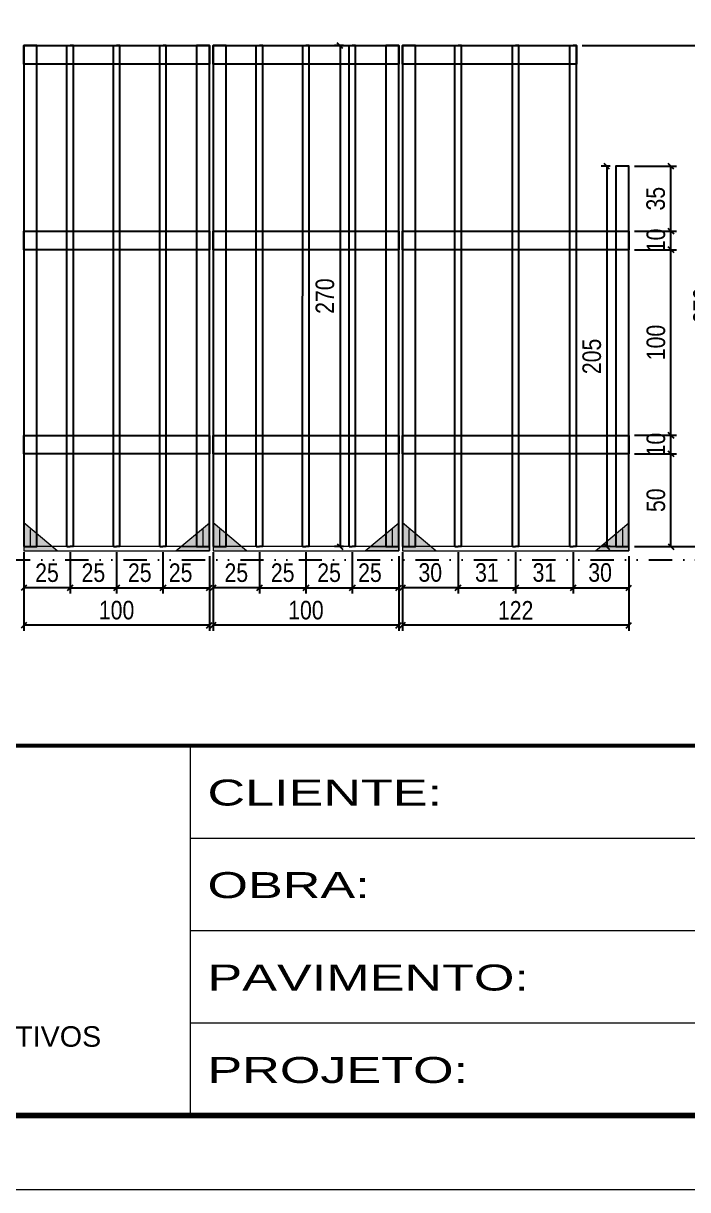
# Model space of a CAD drawing. Extents: x 14400 to 20667, y -21631 to 6985.
# Drawn here: x 14749 to 15107, y 2489 to 3117 of the extents above; entities that cross this region are included whole.
import ezdxf

# ---------------------------------------------------------------- set-up
doc = ezdxf.new("R2010")
doc.units = 0
for name, pattern in [('CONTINUO', [0]), ('DASHED', [0.75, 0.5, -0.25]), ('DIVIDE2', [0.625, 0.25, -0.125, 0, -0.125, 0, -0.125]), ('HIDDEN', [0.375, 0.25, -0.125])]:
    doc.linetypes.add(name, pattern=pattern)
for name, color, linetype in [('COTA', 241, 'Continuous'), ('Nível', 160, 'Continuous'), ('SARR_2.2x10', 60, 'Continuous'), ('SARR_3.5x7', 81, 'Continuous'), ('SARR_7x7', 40, 'Continuous')]:
    doc.layers.add(name, color=color, linetype=linetype)
for name, color, linetype, lineweight in [('Folhas', 255, 'Continuous', 9), ('Madeira', 126, 'Continuous', 18), ('Sarr 2.2x7', 40, 'Continuous', 9), ('SARRAFO DE PRESSAO', 251, 'DASHED', 9)]:
    doc.layers.add(name, color=color, linetype=linetype, lineweight=lineweight)
doc.styles.add('ARIAL', font='arial.ttf')
doc.styles.add('COTA TECNICA', font='techl___.ttf', dxfattribs={"height": 10})
doc.styles.add('Tecnologia', font='')
doc.styles.get('Tecnologia').set_extended_font_data('Forgotten Futurist')
doc.dimstyles.new('PAINEL', dxfattribs={"dimtxt": 10, "dimasz": 3, "dimexe": 3, "dimexo": 3, "dimgap": 3, "dimtad": 1, "dimdec": 1, "dimzin": 12, "dimdsep": 46, "dimtxsty": 'COTA TECNICA', "dimblk1": 'OBLIQUE', "dimblk2": 'OBLIQUE', "dimsah": 1, "dimcen": 0.9, "dimclrd": 4, "dimclre": 4, "dimclrt": 240, "dimadec": 1, "dimazin": 3, "dimtfac": 1, "dimtdec": 1, "dimtmove": 0, "dimatfit": 3, "dimfxl": 1, "dimtolj": 1, "dimtzin": 12, "dimarcsym": 0})

# ---------------------------------------------------------------- blocks, each defined once
blk = doc.blocks.new('9999999999')
at = {"color": 30, "linetype": 'CONTINUO'}
for p, q in [((98564.56, 34230.21), (98564.56, 34429.45)), ((98564.56, 34379.64), (99583.98, 34379.64)), ((98564.56, 34329.83), (99487.98, 34329.83)), ((98564.56, 34280.02), (99487.98, 34280.02))]:
    blk.add_line(p, q, dxfattribs=at)
at = {"color": 30, "linetype": 'CONTINUO', "const_width": 2}
blk.add_lwpolyline([(99583.98, 34230.21), (99583.98, 34414.45, 0.414214), (99568.98, 34429.45), (98228.98, 34429.45, 0.414214), (98213.98, 34414.45), (98213.98, 34245.21, 0.414214), (98228.98, 34230.21), (99583.98, 34230.21)], format="xyb", dxfattribs=at)
at = {"layer": 'Folhas'}
blk.add_lwpolyline([(98138.98, 34190.21), (99623.98, 34190.21), (99623.98, 35240.21), (98138.98, 35240.21)], close=True, dxfattribs=at)
at = {"layer": 'Folhas', "color": 30, "const_width": 3}
blk.add_lwpolyline([(98213.98, 34230.21), (99583.98, 34230.21), (99583.98, 35200.21), (98213.98, 35200.21)], close=True, dxfattribs=at)
at = {"color": 7, "linetype": 'Continuous', "ltscale": 5, "style": 'ARIAL'}
blk.add_text('NOVA SISTEMAS CONSTRUTIVOS', height=11.0592, dxfattribs=at).set_placement((98263.19, 34267.21))
at = {"layer": 'Folhas', "color": 7, "style": 'Tecnologia', "width": 1.5}
for s, p in [('CLIENTE:', (98573.65, 34397.17)), ('OBRA:', (98573.65, 34347.31)), ('PAVIMENTO:', (98573.65, 34297.5)), ('PROJETO:', (98573.65, 34247.69))]:
    blk.add_text(s, height=14, dxfattribs=at).set_placement(p)
blk = doc.blocks.new('_Oblique')
at = {"color": 0, "linetype": 'ByBlock', "lineweight": -2}
blk.add_line((-0.5, -0.5), (0.5, 0.5), dxfattribs=at)
blk = doc.blocks.new('*D924')
at = {"layer": 'COTA', "color": 4, "lineweight": -2, "transparency": 16777216}
for p, q in [((14749.18, 2817.28), (14749.18, 2790.11)), ((14849.18, 2817.28), (14849.18, 2790.11)), ((14849.18, 2793.11), (14749.18, 2793.11))]:
    blk.add_line(p, q, dxfattribs=at)
at = {"layer": 'Defpoints', "color": 0, "transparency": 16777216}
for p in [(14749.18, 2820.28), (14849.18, 2820.28), (14749.18, 2793.11)]:
    blk.add_point(p, dxfattribs=at)
at = {"layer": 'COTA', "color": 4, "lineweight": -2, "transparency": 16777216, "xscale": 3, "yscale": 3, "zscale": 3, "rotation": 180}
blk.add_blockref('_Oblique', (14749.18, 2793.11), dxfattribs=at)
at = {"layer": 'COTA', "color": 4, "lineweight": -2, "transparency": 16777216, "xscale": 3, "yscale": 3, "zscale": 3}
blk.add_blockref('_Oblique', (14849.18, 2793.11), dxfattribs=at)
at = {"layer": 'COTA', "color": 240, "transparency": 16777216, "insert": (14799.18, 2801.21), "char_height": 10, "attachment_point": 5, "style": 'COTA TECNICA'}
blk.add_mtext('\\A1;100', dxfattribs=at)
blk = doc.blocks.new('*D925')
at = {"layer": 'COTA', "color": 4, "lineweight": -2, "transparency": 16777216}
for p, q in [((14749.18, 2832.48), (14749.18, 2810.28)), ((14774.18, 2832.48), (14774.18, 2810.28)), ((14774.18, 2813.28), (14749.18, 2813.28))]:
    blk.add_line(p, q, dxfattribs=at)
at = {"layer": 'Defpoints', "color": 0, "transparency": 16777216}
for p in [(14749.18, 2835.48), (14774.18, 2835.48), (14749.18, 2813.28)]:
    blk.add_point(p, dxfattribs=at)
at = {"layer": 'COTA', "color": 4, "lineweight": -2, "transparency": 16777216, "xscale": 3, "yscale": 3, "zscale": 3, "rotation": 180}
blk.add_blockref('_Oblique', (14749.18, 2813.28), dxfattribs=at)
at = {"layer": 'COTA', "color": 4, "lineweight": -2, "transparency": 16777216, "xscale": 3, "yscale": 3, "zscale": 3}
blk.add_blockref('_Oblique', (14774.18, 2813.28), dxfattribs=at)
at = {"layer": 'COTA', "color": 240, "transparency": 16777216, "insert": (14761.68, 2821.39), "char_height": 10, "attachment_point": 5, "style": 'COTA TECNICA'}
blk.add_mtext('\\A1;25', dxfattribs=at)
blk = doc.blocks.new('*D926')
at = {"layer": 'COTA', "color": 4, "lineweight": -2, "transparency": 16777216}
for p, q in [((14824.18, 2832.48), (14824.18, 2810.28)), ((14849.18, 2830.28), (14849.18, 2810.28)), ((14824.18, 2813.28), (14849.18, 2813.28))]:
    blk.add_line(p, q, dxfattribs=at)
at = {"layer": 'Defpoints', "color": 0, "transparency": 16777216}
for p in [(14824.18, 2835.48), (14849.18, 2833.28), (14849.18, 2813.28)]:
    blk.add_point(p, dxfattribs=at)
at = {"layer": 'COTA', "color": 4, "lineweight": -2, "transparency": 16777216, "xscale": 3, "yscale": 3, "zscale": 3, "rotation": 180}
blk.add_blockref('_Oblique', (14824.18, 2813.28), dxfattribs=at)
at = {"layer": 'COTA', "color": 4, "lineweight": -2, "transparency": 16777216, "xscale": 3, "yscale": 3, "zscale": 3}
blk.add_blockref('_Oblique', (14849.18, 2813.28), dxfattribs=at)
at = {"layer": 'COTA', "color": 240, "transparency": 16777216, "insert": (14833.68, 2821.39), "char_height": 10, "attachment_point": 5, "style": 'COTA TECNICA'}
blk.add_mtext('\\A1;25', dxfattribs=at)
blk = doc.blocks.new('*D927')
at = {"layer": 'COTA', "color": 4, "lineweight": -2, "transparency": 16777216}
for p, q in [((14774.18, 2832.48), (14774.18, 2810.28)), ((14799.18, 2832.48), (14799.18, 2810.28)), ((14774.18, 2813.28), (14799.18, 2813.28))]:
    blk.add_line(p, q, dxfattribs=at)
at = {"layer": 'Defpoints', "color": 0, "transparency": 16777216}
for p in [(14774.18, 2835.48), (14799.18, 2835.48), (14799.18, 2813.28)]:
    blk.add_point(p, dxfattribs=at)
at = {"layer": 'COTA', "color": 4, "lineweight": -2, "transparency": 16777216, "xscale": 3, "yscale": 3, "zscale": 3, "rotation": 180}
blk.add_blockref('_Oblique', (14774.18, 2813.28), dxfattribs=at)
at = {"layer": 'COTA', "color": 4, "lineweight": -2, "transparency": 16777216, "xscale": 3, "yscale": 3, "zscale": 3}
blk.add_blockref('_Oblique', (14799.18, 2813.28), dxfattribs=at)
at = {"layer": 'COTA', "color": 240, "transparency": 16777216, "insert": (14786.68, 2821.39), "char_height": 10, "attachment_point": 5, "style": 'COTA TECNICA'}
blk.add_mtext('\\A1;25', dxfattribs=at)
blk = doc.blocks.new('*D928')
at = {"layer": 'COTA', "color": 4, "lineweight": -2, "transparency": 16777216}
for p, q in [((14799.18, 2832.48), (14799.18, 2810.28)), ((14824.18, 2832.48), (14824.18, 2810.28)), ((14799.18, 2813.28), (14824.18, 2813.28))]:
    blk.add_line(p, q, dxfattribs=at)
at = {"layer": 'Defpoints', "color": 0, "transparency": 16777216}
for p in [(14799.18, 2835.48), (14824.18, 2835.48), (14824.18, 2813.28)]:
    blk.add_point(p, dxfattribs=at)
at = {"layer": 'COTA', "color": 4, "lineweight": -2, "transparency": 16777216, "xscale": 3, "yscale": 3, "zscale": 3, "rotation": 180}
blk.add_blockref('_Oblique', (14799.18, 2813.28), dxfattribs=at)
at = {"layer": 'COTA', "color": 4, "lineweight": -2, "transparency": 16777216, "xscale": 3, "yscale": 3, "zscale": 3}
blk.add_blockref('_Oblique', (14824.18, 2813.28), dxfattribs=at)
at = {"layer": 'COTA', "color": 240, "transparency": 16777216, "insert": (14811.68, 2821.39), "char_height": 10, "attachment_point": 5, "style": 'COTA TECNICA'}
blk.add_mtext('\\A1;25', dxfattribs=at)
blk = doc.blocks.new('*D934')
at = {"layer": 'COTA', "color": 4, "lineweight": -2, "transparency": 16777216}
for p, q in [((14851.18, 2817.28), (14851.18, 2790.11)), ((14951.18, 2817.28), (14951.18, 2790.11)), ((14951.18, 2793.11), (14851.18, 2793.11))]:
    blk.add_line(p, q, dxfattribs=at)
at = {"layer": 'Defpoints', "color": 0, "transparency": 16777216}
for p in [(14851.18, 2820.28), (14951.18, 2820.28), (14851.18, 2793.11)]:
    blk.add_point(p, dxfattribs=at)
at = {"layer": 'COTA', "color": 4, "lineweight": -2, "transparency": 16777216, "xscale": 3, "yscale": 3, "zscale": 3, "rotation": 180}
blk.add_blockref('_Oblique', (14851.18, 2793.11), dxfattribs=at)
at = {"layer": 'COTA', "color": 4, "lineweight": -2, "transparency": 16777216, "xscale": 3, "yscale": 3, "zscale": 3}
blk.add_blockref('_Oblique', (14951.18, 2793.11), dxfattribs=at)
at = {"layer": 'COTA', "color": 240, "transparency": 16777216, "insert": (14901.18, 2801.21), "char_height": 10, "attachment_point": 5, "style": 'COTA TECNICA'}
blk.add_mtext('\\A1;100', dxfattribs=at)
blk = doc.blocks.new('*D935')
at = {"layer": 'COTA', "color": 4, "lineweight": -2, "transparency": 16777216}
for p, q in [((14851.18, 2832.48), (14851.18, 2810.28)), ((14876.18, 2832.48), (14876.18, 2810.28)), ((14876.18, 2813.28), (14851.18, 2813.28))]:
    blk.add_line(p, q, dxfattribs=at)
at = {"layer": 'Defpoints', "color": 0, "transparency": 16777216}
for p in [(14851.18, 2835.48), (14876.18, 2835.48), (14851.18, 2813.28)]:
    blk.add_point(p, dxfattribs=at)
at = {"layer": 'COTA', "color": 4, "lineweight": -2, "transparency": 16777216, "xscale": 3, "yscale": 3, "zscale": 3, "rotation": 180}
blk.add_blockref('_Oblique', (14851.18, 2813.28), dxfattribs=at)
at = {"layer": 'COTA', "color": 4, "lineweight": -2, "transparency": 16777216, "xscale": 3, "yscale": 3, "zscale": 3}
blk.add_blockref('_Oblique', (14876.18, 2813.28), dxfattribs=at)
at = {"layer": 'COTA', "color": 240, "transparency": 16777216, "insert": (14863.68, 2821.39), "char_height": 10, "attachment_point": 5, "style": 'COTA TECNICA'}
blk.add_mtext('\\A1;25', dxfattribs=at)
blk = doc.blocks.new('*D936')
at = {"layer": 'COTA', "color": 4, "lineweight": -2, "transparency": 16777216}
for p, q in [((14926.18, 2832.48), (14926.18, 2810.28)), ((14951.18, 2830.28), (14951.18, 2810.28)), ((14926.18, 2813.28), (14951.18, 2813.28))]:
    blk.add_line(p, q, dxfattribs=at)
at = {"layer": 'Defpoints', "color": 0, "transparency": 16777216}
for p in [(14926.18, 2835.48), (14951.18, 2833.28), (14951.18, 2813.28)]:
    blk.add_point(p, dxfattribs=at)
at = {"layer": 'COTA', "color": 4, "lineweight": -2, "transparency": 16777216, "xscale": 3, "yscale": 3, "zscale": 3, "rotation": 180}
blk.add_blockref('_Oblique', (14926.18, 2813.28), dxfattribs=at)
at = {"layer": 'COTA', "color": 4, "lineweight": -2, "transparency": 16777216, "xscale": 3, "yscale": 3, "zscale": 3}
blk.add_blockref('_Oblique', (14951.18, 2813.28), dxfattribs=at)
at = {"layer": 'COTA', "color": 240, "transparency": 16777216, "insert": (14935.68, 2821.39), "char_height": 10, "attachment_point": 5, "style": 'COTA TECNICA'}
blk.add_mtext('\\A1;25', dxfattribs=at)
blk = doc.blocks.new('*D937')
at = {"layer": 'COTA', "color": 4, "lineweight": -2, "transparency": 16777216}
for p, q in [((14876.18, 2832.48), (14876.18, 2810.28)), ((14901.18, 2832.48), (14901.18, 2810.28)), ((14876.18, 2813.28), (14901.18, 2813.28))]:
    blk.add_line(p, q, dxfattribs=at)
at = {"layer": 'Defpoints', "color": 0, "transparency": 16777216}
for p in [(14876.18, 2835.48), (14901.18, 2835.48), (14901.18, 2813.28)]:
    blk.add_point(p, dxfattribs=at)
at = {"layer": 'COTA', "color": 4, "lineweight": -2, "transparency": 16777216, "xscale": 3, "yscale": 3, "zscale": 3, "rotation": 180}
blk.add_blockref('_Oblique', (14876.18, 2813.28), dxfattribs=at)
at = {"layer": 'COTA', "color": 4, "lineweight": -2, "transparency": 16777216, "xscale": 3, "yscale": 3, "zscale": 3}
blk.add_blockref('_Oblique', (14901.18, 2813.28), dxfattribs=at)
at = {"layer": 'COTA', "color": 240, "transparency": 16777216, "insert": (14888.68, 2821.39), "char_height": 10, "attachment_point": 5, "style": 'COTA TECNICA'}
blk.add_mtext('\\A1;25', dxfattribs=at)
blk = doc.blocks.new('*D938')
at = {"layer": 'COTA', "color": 4, "lineweight": -2, "transparency": 16777216}
for p, q in [((14901.18, 2832.48), (14901.18, 2810.28)), ((14926.18, 2832.48), (14926.18, 2810.28)), ((14901.18, 2813.28), (14926.18, 2813.28))]:
    blk.add_line(p, q, dxfattribs=at)
at = {"layer": 'Defpoints', "color": 0, "transparency": 16777216}
for p in [(14901.18, 2835.48), (14926.18, 2835.48), (14926.18, 2813.28)]:
    blk.add_point(p, dxfattribs=at)
at = {"layer": 'COTA', "color": 4, "lineweight": -2, "transparency": 16777216, "xscale": 3, "yscale": 3, "zscale": 3, "rotation": 180}
blk.add_blockref('_Oblique', (14901.18, 2813.28), dxfattribs=at)
at = {"layer": 'COTA', "color": 4, "lineweight": -2, "transparency": 16777216, "xscale": 3, "yscale": 3, "zscale": 3}
blk.add_blockref('_Oblique', (14926.18, 2813.28), dxfattribs=at)
at = {"layer": 'COTA', "color": 240, "transparency": 16777216, "insert": (14913.68, 2821.39), "char_height": 10, "attachment_point": 5, "style": 'COTA TECNICA'}
blk.add_mtext('\\A1;25', dxfattribs=at)
blk = doc.blocks.new('*D939')
at = {"layer": 'COTA', "color": 4, "lineweight": -2, "transparency": 16777216}
for p, q in [((14953.18, 2817.28), (14953.18, 2790.11)), ((15075.18, 2817.28), (15075.18, 2790.11)), ((15075.18, 2793.11), (14953.18, 2793.11))]:
    blk.add_line(p, q, dxfattribs=at)
at = {"layer": 'Defpoints', "color": 0, "transparency": 16777216}
for p in [(14953.18, 2820.28), (15075.18, 2820.28), (14953.18, 2793.11)]:
    blk.add_point(p, dxfattribs=at)
at = {"layer": 'COTA', "color": 4, "lineweight": -2, "transparency": 16777216, "xscale": 3, "yscale": 3, "zscale": 3, "rotation": 180}
blk.add_blockref('_Oblique', (14953.18, 2793.11), dxfattribs=at)
at = {"layer": 'COTA', "color": 4, "lineweight": -2, "transparency": 16777216, "xscale": 3, "yscale": 3, "zscale": 3}
blk.add_blockref('_Oblique', (15075.18, 2793.11), dxfattribs=at)
at = {"layer": 'COTA', "color": 240, "transparency": 16777216, "insert": (15014.18, 2801.17), "char_height": 10, "attachment_point": 5, "style": 'COTA TECNICA'}
blk.add_mtext('\\A1;122', dxfattribs=at)
blk = doc.blocks.new('*D940')
at = {"layer": 'COTA', "color": 4, "lineweight": -2, "transparency": 16777216}
for p, q in [((14953.18, 2832.48), (14953.18, 2810.28)), ((14983.18, 2832.48), (14983.18, 2810.28)), ((14983.18, 2813.28), (14953.18, 2813.28))]:
    blk.add_line(p, q, dxfattribs=at)
at = {"layer": 'Defpoints', "color": 0, "transparency": 16777216}
for p in [(14953.18, 2835.48), (14983.18, 2835.48), (14953.18, 2813.28)]:
    blk.add_point(p, dxfattribs=at)
at = {"layer": 'COTA', "color": 4, "lineweight": -2, "transparency": 16777216, "xscale": 3, "yscale": 3, "zscale": 3, "rotation": 180}
blk.add_blockref('_Oblique', (14953.18, 2813.28), dxfattribs=at)
at = {"layer": 'COTA', "color": 4, "lineweight": -2, "transparency": 16777216, "xscale": 3, "yscale": 3, "zscale": 3}
blk.add_blockref('_Oblique', (14983.18, 2813.28), dxfattribs=at)
at = {"layer": 'COTA', "color": 240, "transparency": 16777216, "insert": (14968.18, 2821.5), "char_height": 10, "attachment_point": 5, "style": 'COTA TECNICA'}
blk.add_mtext('\\A1;30', dxfattribs=at)
blk = doc.blocks.new('*D941')
at = {"layer": 'COTA', "color": 4, "lineweight": -2, "transparency": 16777216}
for p, q in [((15045.18, 2832.48), (15045.18, 2810.28)), ((15075.18, 2830.28), (15075.18, 2810.28)), ((15045.18, 2813.28), (15075.18, 2813.28))]:
    blk.add_line(p, q, dxfattribs=at)
at = {"layer": 'Defpoints', "color": 0, "transparency": 16777216}
for p in [(15045.18, 2835.48), (15075.18, 2833.28), (15075.18, 2813.28)]:
    blk.add_point(p, dxfattribs=at)
at = {"layer": 'COTA', "color": 4, "lineweight": -2, "transparency": 16777216, "xscale": 3, "yscale": 3, "zscale": 3, "rotation": 180}
blk.add_blockref('_Oblique', (15045.18, 2813.28), dxfattribs=at)
at = {"layer": 'COTA', "color": 4, "lineweight": -2, "transparency": 16777216, "xscale": 3, "yscale": 3, "zscale": 3}
blk.add_blockref('_Oblique', (15075.18, 2813.28), dxfattribs=at)
at = {"layer": 'COTA', "color": 240, "transparency": 16777216, "insert": (15059.68, 2821.5), "char_height": 10, "attachment_point": 5, "style": 'COTA TECNICA'}
blk.add_mtext('\\A1;30', dxfattribs=at)
blk = doc.blocks.new('*D942')
at = {"layer": 'COTA', "color": 4, "lineweight": -2, "transparency": 16777216}
for p, q in [((14983.18, 2832.48), (14983.18, 2810.28)), ((15014.18, 2832.48), (15014.18, 2810.28)), ((14983.18, 2813.28), (15014.18, 2813.28))]:
    blk.add_line(p, q, dxfattribs=at)
at = {"layer": 'Defpoints', "color": 0, "transparency": 16777216}
for p in [(14983.18, 2835.48), (15014.18, 2835.48), (15014.18, 2813.28)]:
    blk.add_point(p, dxfattribs=at)
at = {"layer": 'COTA', "color": 4, "lineweight": -2, "transparency": 16777216, "xscale": 3, "yscale": 3, "zscale": 3, "rotation": 180}
blk.add_blockref('_Oblique', (14983.18, 2813.28), dxfattribs=at)
at = {"layer": 'COTA', "color": 4, "lineweight": -2, "transparency": 16777216, "xscale": 3, "yscale": 3, "zscale": 3}
blk.add_blockref('_Oblique', (15014.18, 2813.28), dxfattribs=at)
at = {"layer": 'COTA', "color": 240, "transparency": 16777216, "insert": (14998.68, 2821.5), "char_height": 10, "attachment_point": 5, "style": 'COTA TECNICA'}
blk.add_mtext('\\A1;31', dxfattribs=at)
blk = doc.blocks.new('*D943')
at = {"layer": 'COTA', "color": 4, "lineweight": -2, "transparency": 16777216}
for p, q in [((15078.18, 2885.48), (15100.88, 2885.48)), ((15097.88, 2835.48), (15097.88, 2885.48)), ((15078.18, 2835.48), (15100.88, 2835.48))]:
    blk.add_line(p, q, dxfattribs=at)
at = {"layer": 'Defpoints', "color": 0, "transparency": 16777216}
for p in [(15075.18, 2885.48), (15097.88, 2885.48), (15075.18, 2835.48)]:
    blk.add_point(p, dxfattribs=at)
at = {"layer": 'COTA', "color": 4, "lineweight": -2, "transparency": 16777216, "xscale": 3, "yscale": 3, "zscale": 3}
for p, rotation in [((15097.88, 2885.48), 90), ((15097.88, 2835.48), 270)]:
    blk.add_blockref('_Oblique', p, dxfattribs=dict(at, rotation=rotation))
at = {"layer": 'COTA', "color": 240, "transparency": 16777216, "insert": (15089.77, 2860.48), "char_height": 10, "attachment_point": 5, "rotation": 90, "style": 'COTA TECNICA'}
blk.add_mtext('\\A1;50', dxfattribs=at)
blk = doc.blocks.new('*D944')
at = {"layer": 'COTA', "color": 4, "lineweight": -2, "transparency": 16777216}
for p, q in [((15014.18, 2832.48), (15014.18, 2810.28)), ((15045.18, 2832.48), (15045.18, 2810.28)), ((15014.18, 2813.28), (15045.18, 2813.28))]:
    blk.add_line(p, q, dxfattribs=at)
at = {"layer": 'Defpoints', "color": 0, "transparency": 16777216}
for p in [(15014.18, 2835.48), (15045.18, 2835.48), (15045.18, 2813.28)]:
    blk.add_point(p, dxfattribs=at)
at = {"layer": 'COTA', "color": 4, "lineweight": -2, "transparency": 16777216, "xscale": 3, "yscale": 3, "zscale": 3, "rotation": 180}
blk.add_blockref('_Oblique', (15014.18, 2813.28), dxfattribs=at)
at = {"layer": 'COTA', "color": 4, "lineweight": -2, "transparency": 16777216, "xscale": 3, "yscale": 3, "zscale": 3}
blk.add_blockref('_Oblique', (15045.18, 2813.28), dxfattribs=at)
at = {"layer": 'COTA', "color": 240, "transparency": 16777216, "insert": (15029.68, 2821.5), "char_height": 10, "attachment_point": 5, "style": 'COTA TECNICA'}
blk.add_mtext('\\A1;31', dxfattribs=at)
blk = doc.blocks.new('*D945')
at = {"layer": 'COTA', "color": 4, "lineweight": -2, "transparency": 16777216}
for p, q in [((15078.18, 2895.48), (15100.88, 2895.48)), ((15097.88, 2885.48), (15097.88, 2895.48)), ((15078.18, 2885.48), (15100.88, 2885.48))]:
    blk.add_line(p, q, dxfattribs=at)
at = {"layer": 'Defpoints', "color": 0, "transparency": 16777216}
for p in [(15075.18, 2895.48), (15097.88, 2895.48), (15075.18, 2885.48)]:
    blk.add_point(p, dxfattribs=at)
at = {"layer": 'COTA', "color": 4, "lineweight": -2, "transparency": 16777216, "xscale": 3, "yscale": 3, "zscale": 3}
for p, rotation in [((15097.88, 2895.48), 90), ((15097.88, 2885.48), 270)]:
    blk.add_blockref('_Oblique', p, dxfattribs=dict(at, rotation=rotation))
at = {"layer": 'COTA', "color": 240, "transparency": 16777216, "insert": (15089.78, 2890.48), "char_height": 10, "attachment_point": 5, "rotation": 90, "style": 'COTA TECNICA'}
blk.add_mtext('\\A1;10', dxfattribs=at)
blk = doc.blocks.new('*D946')
at = {"layer": 'COTA', "color": 4, "lineweight": -2, "transparency": 16777216}
for p, q in [((15078.18, 2995.48), (15100.88, 2995.48)), ((15097.88, 2895.48), (15097.88, 2995.48)), ((15078.18, 2895.48), (15100.88, 2895.48))]:
    blk.add_line(p, q, dxfattribs=at)
at = {"layer": 'Defpoints', "color": 0, "transparency": 16777216}
for p in [(15075.18, 2995.48), (15097.88, 2995.48), (15075.18, 2895.48)]:
    blk.add_point(p, dxfattribs=at)
at = {"layer": 'COTA', "color": 4, "lineweight": -2, "transparency": 16777216, "xscale": 3, "yscale": 3, "zscale": 3}
for p, rotation in [((15097.88, 2995.48), 90), ((15097.88, 2895.48), 270)]:
    blk.add_blockref('_Oblique', p, dxfattribs=dict(at, rotation=rotation))
at = {"layer": 'COTA', "color": 240, "transparency": 16777216, "insert": (15089.78, 2945.48), "char_height": 10, "attachment_point": 5, "rotation": 90, "style": 'COTA TECNICA'}
blk.add_mtext('\\A1;100', dxfattribs=at)
blk = doc.blocks.new('*D947')
at = {"layer": 'COTA', "color": 4, "lineweight": -2, "transparency": 16777216}
for p, q in [((15078.18, 3005.48), (15100.88, 3005.48)), ((15097.88, 2995.48), (15097.88, 3005.48)), ((15078.18, 2995.48), (15100.88, 2995.48))]:
    blk.add_line(p, q, dxfattribs=at)
at = {"layer": 'Defpoints', "color": 0, "transparency": 16777216}
for p in [(15075.18, 3005.48), (15097.88, 3005.48), (15075.18, 2995.48)]:
    blk.add_point(p, dxfattribs=at)
at = {"layer": 'COTA', "color": 4, "lineweight": -2, "transparency": 16777216, "xscale": 3, "yscale": 3, "zscale": 3}
for p, rotation in [((15097.88, 3005.48), 90), ((15097.88, 2995.48), 270)]:
    blk.add_blockref('_Oblique', p, dxfattribs=dict(at, rotation=rotation))
at = {"layer": 'COTA', "color": 240, "transparency": 16777216, "insert": (15089.78, 3000.48), "char_height": 10, "attachment_point": 5, "rotation": 90, "style": 'COTA TECNICA'}
blk.add_mtext('\\A1;10', dxfattribs=at)
blk = doc.blocks.new('*D948')
at = {"layer": 'COTA', "color": 4, "lineweight": -2, "transparency": 16777216}
for p, q in [((15049.94, 3105.45), (15126.02, 3105.45)), ((15123.02, 3105.45), (15123.02, 2835.48)), ((15078.18, 2835.48), (15126.02, 2835.48))]:
    blk.add_line(p, q, dxfattribs=at)
at = {"layer": 'Defpoints', "color": 0, "transparency": 16777216}
for p in [(15046.94, 3105.45), (15075.18, 2835.48), (15123.02, 2835.48)]:
    blk.add_point(p, dxfattribs=at)
at = {"layer": 'COTA', "color": 4, "lineweight": -2, "transparency": 16777216, "xscale": 3, "yscale": 3, "zscale": 3}
for p, rotation in [((15123.02, 3105.45), 90), ((15123.02, 2835.48), 270)]:
    blk.add_blockref('_Oblique', p, dxfattribs=dict(at, rotation=rotation))
at = {"layer": 'COTA', "color": 240, "transparency": 16777216, "insert": (15114.91, 2965.45), "char_height": 10, "attachment_point": 5, "rotation": 90, "style": 'COTA TECNICA'}
blk.add_mtext('\\A1;270', dxfattribs=at)
blk = doc.blocks.new('*D949')
at = {"layer": 'COTA', "color": 4, "lineweight": -2, "transparency": 16777216}
for p, q in [((15065.19, 3040.45), (15060.34, 3040.45)), ((15063.34, 3040.45), (15063.34, 2835.48)), ((15065.18, 2835.48), (15060.34, 2835.48))]:
    blk.add_line(p, q, dxfattribs=at)
at = {"layer": 'Defpoints', "color": 0, "transparency": 16777216}
for p in [(15068.19, 3040.45), (15063.34, 2835.48), (15068.18, 2835.48)]:
    blk.add_point(p, dxfattribs=at)
at = {"layer": 'COTA', "color": 4, "lineweight": -2, "transparency": 16777216, "xscale": 3, "yscale": 3, "zscale": 3}
for p, rotation in [((15063.34, 3040.45), 90), ((15063.34, 2835.48), 270)]:
    blk.add_blockref('_Oblique', p, dxfattribs=dict(at, rotation=rotation))
at = {"layer": 'COTA', "color": 240, "transparency": 16777216, "insert": (15055.23, 2937.97), "char_height": 10, "attachment_point": 5, "rotation": 90, "style": 'COTA TECNICA'}
blk.add_mtext('\\A1;205', dxfattribs=at)
blk = doc.blocks.new('*D951')
at = {"layer": 'COTA', "color": 4, "lineweight": -2, "transparency": 16777216}
for p, q in [((15078.19, 3040.45), (15100.88, 3040.45)), ((15097.88, 3005.45), (15097.88, 3040.45)), ((15078.19, 3005.45), (15100.88, 3005.45))]:
    blk.add_line(p, q, dxfattribs=at)
at = {"layer": 'Defpoints', "color": 0, "transparency": 16777216}
for p in [(15075.19, 3040.45), (15097.88, 3040.45), (15075.19, 3005.45)]:
    blk.add_point(p, dxfattribs=at)
at = {"layer": 'COTA', "color": 4, "lineweight": -2, "transparency": 16777216, "xscale": 3, "yscale": 3, "zscale": 3}
for p, rotation in [((15097.88, 3040.45), 90), ((15097.88, 3005.45), 270)]:
    blk.add_blockref('_Oblique', p, dxfattribs=dict(at, rotation=rotation))
at = {"layer": 'COTA', "color": 240, "transparency": 16777216, "insert": (15089.66, 3022.95), "char_height": 10, "attachment_point": 5, "rotation": 90, "style": 'COTA TECNICA'}
blk.add_mtext('\\A1;35', dxfattribs=at)
blk = doc.blocks.new('*D952')
at = {"layer": 'COTA', "color": 4, "lineweight": -2, "transparency": 16777216}
for p, q in [((14921.44, 3105.45), (14916.56, 3105.45)), ((14919.56, 3105.45), (14919.56, 2835.48)), ((14921.43, 2835.48), (14916.56, 2835.48))]:
    blk.add_line(p, q, dxfattribs=at)
at = {"layer": 'Defpoints', "color": 0, "transparency": 16777216}
for p in [(14924.44, 3105.45), (14919.56, 2835.48), (14924.43, 2835.48)]:
    blk.add_point(p, dxfattribs=at)
at = {"layer": 'COTA', "color": 4, "lineweight": -2, "transparency": 16777216, "xscale": 3, "yscale": 3, "zscale": 3}
for p, rotation in [((14919.56, 3105.45), 90), ((14919.56, 2835.48), 270)]:
    blk.add_blockref('_Oblique', p, dxfattribs=dict(at, rotation=rotation))
at = {"layer": 'COTA', "color": 240, "transparency": 16777216, "insert": (14911.46, 2970.47), "char_height": 10, "attachment_point": 5, "rotation": 90, "style": 'COTA TECNICA'}
blk.add_mtext('\\A1;270', dxfattribs=at)

msp = doc.modelspace()

# ---------------------------------------------------------------- hatches: boundary and pattern name
at = {"layer": 'Madeira'}
h = msp.add_hatch(color=252, dxfattribs=at)
h.dxf.hatch_style = 2
h.paths.add_polyline_path([(14749.18, 2848.28), (14749.18, 2833.28), (14767.18, 2833.28)])
h = msp.add_hatch(color=252, dxfattribs=at)
h.dxf.hatch_style = 2
h.paths.add_polyline_path([(14849.18, 2848.28), (14849.18, 2833.28), (14831.18, 2833.28)])
h = msp.add_hatch(color=252, dxfattribs=at)
h.dxf.hatch_style = 2
h.paths.add_polyline_path([(14851.18, 2848.28), (14851.18, 2833.28), (14869.18, 2833.28)])
h = msp.add_hatch(color=252, dxfattribs=at)
h.dxf.hatch_style = 2
h.paths.add_polyline_path([(14951.18, 2848.28), (14951.18, 2833.28), (14933.18, 2833.28)])
h = msp.add_hatch(color=252, dxfattribs=at)
h.dxf.hatch_style = 2
h.paths.add_polyline_path([(14953.18, 2848.28), (14953.18, 2833.28), (14971.18, 2833.28)])
h = msp.add_hatch(color=252, dxfattribs=at)
h.dxf.hatch_style = 2
h.paths.add_polyline_path([(15075.18, 2848.28), (15075.18, 2833.28), (15057.18, 2833.28)])

# ---------------------------------------------------------------- linework, layer by layer
at = {"layer": 'Madeira', "color": 1, "linetype": 'HIDDEN'}
for p, q in [((14752.68, 2844.78), (14752.68, 2835.48)), ((14752.68, 2844.78), (14752.68, 2835.48)), ((14756.18, 2841.28), (14756.18, 2835.48)), ((14845.68, 2844.78), (14845.68, 2835.48)), ((14845.68, 2844.78), (14845.68, 2835.48)), ((14854.68, 2844.78), (14854.68, 2835.48)), ((14854.68, 2844.78), (14854.68, 2835.48)), ((14858.18, 2841.28), (14858.18, 2835.48)), ((14947.68, 2844.78), (14947.68, 2835.48)), ((14947.68, 2844.78), (14947.68, 2835.48)), ((14956.68, 2844.78), (14956.68, 2835.48)), ((14956.68, 2844.78), (14956.68, 2835.48)), ((14960.18, 2841.28), (14960.18, 2835.48)), ((15071.68, 2844.78), (15071.68, 2835.48)), ((15071.68, 2844.78), (15071.68, 2835.48)), ((14759.02, 2835.48), (14749.18, 2835.48)), ((14759.02, 2835.48), (14749.18, 2835.48)), ((14764.98, 2835.48), (14749.18, 2835.48)), ((14833.38, 2835.48), (14849.18, 2835.48)), ((14839.35, 2835.48), (14849.18, 2835.48)), ((14839.35, 2835.48), (14849.18, 2835.48)), ((14861.02, 2835.48), (14851.18, 2835.48)), ((14861.02, 2835.48), (14851.18, 2835.48)), ((14866.98, 2835.48), (14851.18, 2835.48)), ((14935.38, 2835.48), (14951.18, 2835.48)), ((14941.35, 2835.48), (14951.18, 2835.48)), ((14941.35, 2835.48), (14951.18, 2835.48)), ((14963.02, 2835.48), (14953.18, 2835.48)), ((14963.02, 2835.48), (14953.18, 2835.48)), ((14968.98, 2835.48), (14953.18, 2835.48)), ((15059.38, 2835.48), (15075.18, 2835.48)), ((15065.35, 2835.48), (15075.18, 2835.48)), ((15065.35, 2835.48), (15075.18, 2835.48))]:
    msp.add_line(p, q, dxfattribs=at)
at = {"layer": 'Madeira'}
for p, q in [((14749.18, 2835.48), (14749.18, 2833.28)), ((14749.18, 2835.48), (14749.18, 2833.28)), ((14749.18, 2835.48), (14749.18, 2833.28)), ((14851.18, 2835.48), (14851.18, 2833.28)), ((14851.18, 2835.48), (14851.18, 2833.28)), ((14851.18, 2835.48), (14851.18, 2833.28)), ((14953.18, 2835.48), (14953.18, 2833.28)), ((14953.18, 2835.48), (14953.18, 2833.28)), ((14953.18, 2835.48), (14953.18, 2833.28))]:
    msp.add_line(p, q, dxfattribs=at)
at = {"layer": 'Madeira', "color": 0}
for points in [[(14749.18, 2848.28), (14749.18, 2833.28), (14767.18, 2833.28), (14749.18, 2848.28)], [(14849.18, 2848.28), (14849.18, 2833.28), (14831.18, 2833.28), (14849.18, 2848.28)], [(14851.18, 2848.28), (14851.18, 2833.28), (14869.18, 2833.28), (14851.18, 2848.28)], [(14951.18, 2848.28), (14951.18, 2833.28), (14933.18, 2833.28), (14951.18, 2848.28)], [(14953.18, 2848.28), (14953.18, 2833.28), (14971.18, 2833.28), (14953.18, 2848.28)], [(15075.18, 2848.28), (15075.18, 2833.28), (15057.18, 2833.28), (15075.18, 2848.28)]]:
    msp.add_lwpolyline(points, dxfattribs=at)
at = {"layer": 'Nível', "color": 4, "linetype": 'DIVIDE2', "ltscale": 50}
msp.add_line((14488.47, 2828.29), (15858.47, 2828.29), dxfattribs=at)
at = {"layer": 'Sarr 2.2x7'}
for points in [[(14849.18, 2835.48), (14749.18, 2835.48), (14749.18, 2833.28), (14849.18, 2833.28)], [(14951.18, 2835.48), (14851.18, 2835.48), (14851.18, 2833.28), (14951.18, 2833.28)], [(15075.18, 2835.48), (14953.18, 2835.48), (14953.18, 2833.28), (15075.18, 2833.28)]]:
    msp.add_lwpolyline(points, close=True, dxfattribs=at)
at = {"layer": 'SARR_2.2x10'}
for points in [[(14749.19, 3105.45), (14849.19, 3105.45), (14849.19, 3095.45), (14749.19, 3095.45)], [(14851.19, 3105.45), (14951.19, 3105.45), (14951.19, 3095.45), (14851.19, 3095.45)], [(14953.19, 3105.45), (15046.94, 3105.45), (15046.94, 3095.45), (14953.19, 3095.45)], [(14749.18, 3005.45), (14849.19, 3005.45), (14849.19, 2995.45), (14749.18, 2995.45)], [(14851.18, 3005.45), (14951.19, 3005.45), (14951.19, 2995.45), (14851.18, 2995.45)], [(14953.18, 3005.45), (15075.19, 3005.45), (15075.19, 2995.45), (14953.18, 2995.45)], [(14749.18, 2895.45), (14849.19, 2895.45), (14849.19, 2885.45), (14749.18, 2885.45)], [(14851.18, 2895.45), (14951.19, 2895.45), (14951.19, 2885.45), (14851.18, 2885.45)], [(14953.18, 2895.45), (15075.19, 2895.45), (15075.19, 2885.45), (14953.18, 2885.45)]]:
    msp.add_lwpolyline(points, close=True, dxfattribs=at)
at = {"layer": 'SARR_3.5x7'}
for p, q in [((14772.43, 2835.48), (14772.44, 3105.45)), ((14772.44, 3105.45), (14774.19, 3105.45)), ((14775.94, 3105.45), (14774.19, 3105.45)), ((14775.93, 2835.48), (14775.94, 3105.45)), ((14797.43, 2835.48), (14797.44, 3105.45)), ((14797.44, 3105.45), (14799.19, 3105.45)), ((14800.94, 3105.45), (14799.19, 3105.45)), ((14800.93, 2835.48), (14800.94, 3105.45)), ((14822.43, 2835.48), (14822.44, 3105.45)), ((14822.44, 3105.45), (14824.19, 3105.45)), ((14825.94, 3105.45), (14824.19, 3105.45)), ((14825.93, 2835.48), (14825.94, 3105.45)), ((14874.43, 2835.48), (14874.44, 3105.45)), ((14874.44, 3105.45), (14876.19, 3105.45)), ((14877.94, 3105.45), (14876.19, 3105.45)), ((14877.93, 2835.48), (14877.94, 3105.45)), ((14899.43, 2835.48), (14899.44, 3105.45)), ((14899.44, 3105.45), (14901.19, 3105.45)), ((14902.94, 3105.45), (14901.19, 3105.45)), ((14902.93, 2835.48), (14902.94, 3105.45)), ((14924.43, 2835.48), (14924.44, 3105.45)), ((14924.44, 3105.45), (14926.19, 3105.45)), ((14927.94, 3105.45), (14926.19, 3105.45)), ((14927.93, 2835.48), (14927.94, 3105.45)), ((14981.43, 2835.48), (14981.44, 3105.45)), ((14981.44, 3105.45), (14983.19, 3105.45)), ((14984.94, 3105.45), (14983.19, 3105.45)), ((14984.93, 2835.48), (14984.94, 3105.45)), ((15012.43, 2835.48), (15012.44, 3105.45)), ((15012.44, 3105.45), (15014.19, 3105.45)), ((15015.94, 3105.45), (15014.19, 3105.45)), ((15015.93, 2835.48), (15015.94, 3105.45)), ((15043.43, 2835.48), (15043.44, 3105.45)), ((15043.44, 3105.45), (15045.19, 3105.45)), ((15046.94, 3105.45), (15045.19, 3105.45)), ((15046.93, 2835.48), (15046.94, 3105.45)), ((14772.43, 2835.48), (14774.18, 2835.48)), ((14775.93, 2835.48), (14774.18, 2835.48)), ((14797.43, 2835.48), (14799.18, 2835.48)), ((14800.93, 2835.48), (14799.18, 2835.48)), ((14822.43, 2835.48), (14824.18, 2835.48)), ((14825.93, 2835.48), (14824.18, 2835.48)), ((14874.43, 2835.48), (14876.18, 2835.48)), ((14877.93, 2835.48), (14876.18, 2835.48)), ((14899.43, 2835.48), (14901.18, 2835.48)), ((14902.93, 2835.48), (14901.18, 2835.48)), ((14924.43, 2835.48), (14926.18, 2835.48)), ((14927.93, 2835.48), (14926.18, 2835.48)), ((14981.43, 2835.48), (14983.18, 2835.48)), ((14984.93, 2835.48), (14983.18, 2835.48)), ((15012.43, 2835.48), (15014.18, 2835.48)), ((15015.93, 2835.48), (15014.18, 2835.48)), ((15043.43, 2835.48), (15045.18, 2835.48)), ((15046.93, 2835.48), (15045.18, 2835.48))]:
    msp.add_line(p, q, dxfattribs=at)
at = {"layer": 'SARR_7x7'}
for points in [[(14749.18, 2835.48), (14756.18, 2835.48), (14756.19, 3105.45), (14749.19, 3105.45)], [(14842.18, 2835.48), (14849.18, 2835.48), (14849.19, 3105.45), (14842.19, 3105.45)], [(14851.18, 2835.48), (14858.18, 2835.48), (14858.19, 3105.45), (14851.19, 3105.45)], [(14944.18, 2835.48), (14951.18, 2835.48), (14951.19, 3105.45), (14944.19, 3105.45)], [(14953.18, 2835.48), (14960.18, 2835.48), (14960.19, 3105.45), (14953.19, 3105.45)], [(15068.18, 2835.48), (15075.18, 2835.48), (15075.19, 3040.45), (15068.19, 3040.45)]]:
    msp.add_lwpolyline(points, close=True, dxfattribs=at)

# ---------------------------------------------------------------- block references
at = {"layer": 'SARRAFO DE PRESSAO', "color": 6, "linetype": 'ByBlock'}
msp.add_blockref('9999999999', (-83725.51, -31701.2), dxfattribs=at)

# ---------------------------------------------------------------- dimensions: what is measured, and where the dimension line sits
at = {"layer": 'COTA'}
for base, p1, p2, picture, middle in [((14919.56, 2835.48), (14924.44, 3105.45), (14924.43, 2835.48), '*D952', (14911.46, 2970.47)), ((15063.34, 2835.48), (15068.19, 3040.45), (15068.18, 2835.48), '*D949', (15055.23, 2937.97)), ((15097.88, 3040.45), (15075.19, 3005.45), (15075.19, 3040.45), '*D951', (15089.66, 3022.95))]:
    dim = msp.add_linear_dim(base=base, p1=p1, p2=p2, angle=90, dimstyle='PAINEL', dxfattribs=at)
    dim.commit()
    dim.dimension.update_dxf_attribs({"geometry": picture, "text_midpoint": middle})
for base, p1, p2, picture, middle in [((15123.02, 2835.48), (15046.94, 3105.45), (15075.18, 2835.48), '*D948', (15123.02, 2965.45)), ((15097.88, 3005.48), (15075.18, 2995.48), (15075.18, 3005.48), '*D947', (15097.88, 3000.48)), ((15097.88, 2895.48), (15075.18, 2885.48), (15075.18, 2895.48), '*D945', (15097.88, 2890.48))]:
    dim = msp.add_linear_dim(base=base, p1=p1, p2=p2, angle=90, dimstyle='PAINEL', override={"dimtmove": 1}, dxfattribs=at)
    dim.commit()
    dim.dimension.update_dxf_attribs({"geometry": picture, "text_midpoint": middle, "dimtype": 160})
for base, p1, p2, angle, picture, middle in [((15097.88, 2995.48), (15075.18, 2895.48), (15075.18, 2995.48), 90, '*D946', (15089.78, 2945.48)), ((15097.88, 2885.48), (15075.18, 2835.48), (15075.18, 2885.48), 90, '*D943', (15089.77, 2860.48)), ((14749.18, 2813.28), (14774.18, 2835.48), (14749.18, 2835.48), 180, '*D925', (14761.68, 2821.39)), ((14851.18, 2813.28), (14876.18, 2835.48), (14851.18, 2835.48), 180, '*D935', (14863.68, 2821.39)), ((14953.18, 2813.28), (14983.18, 2835.48), (14953.18, 2835.48), 180, '*D940', (14968.18, 2821.5)), ((14749.18, 2793.11), (14849.18, 2820.28), (14749.18, 2820.28), 180, '*D924', (14799.18, 2801.21)), ((14851.18, 2793.11), (14951.18, 2820.28), (14851.18, 2820.28), 180, '*D934', (14901.18, 2801.21)), ((14953.18, 2793.11), (15075.18, 2820.28), (14953.18, 2820.28), 180, '*D939', (15014.18, 2801.17))]:
    dim = msp.add_linear_dim(base=base, p1=p1, p2=p2, angle=angle, dimstyle='PAINEL', override={"dimtmove": 1}, dxfattribs=at)
    dim.commit()
    dim.dimension.update_dxf_attribs({"geometry": picture, "text_midpoint": middle})
for base, p1, p2, picture, middle in [((14799.18, 2813.28), (14774.18, 2835.48), (14799.18, 2835.48), '*D927', (14786.68, 2821.39)), ((14824.18, 2813.28), (14799.18, 2835.48), (14824.18, 2835.48), '*D928', (14811.68, 2821.39)), ((14901.18, 2813.28), (14876.18, 2835.48), (14901.18, 2835.48), '*D937', (14888.68, 2821.39)), ((14926.18, 2813.28), (14901.18, 2835.48), (14926.18, 2835.48), '*D938', (14913.68, 2821.39)), ((15014.18, 2813.28), (14983.18, 2835.48), (15014.18, 2835.48), '*D942', (14998.68, 2821.5)), ((15045.18, 2813.28), (15014.18, 2835.48), (15045.18, 2835.48), '*D944', (15029.68, 2821.5))]:
    dim = msp.add_linear_dim(base=base, p1=p1, p2=p2, dimstyle='PAINEL', override={"dimtmove": 1}, dxfattribs=at)
    dim.commit()
    dim.dimension.update_dxf_attribs({"geometry": picture, "text_midpoint": middle})
for base, p1, p2, picture, middle in [((14849.18, 2813.28), (14824.18, 2835.48), (14849.18, 2833.28), '*D926', (14833.68, 2813.28)), ((14951.18, 2813.28), (14926.18, 2835.48), (14951.18, 2833.28), '*D936', (14935.68, 2813.28)), ((15075.18, 2813.28), (15045.18, 2835.48), (15075.18, 2833.28), '*D941', (15059.68, 2813.28))]:
    dim = msp.add_linear_dim(base=base, p1=p1, p2=p2, dimstyle='PAINEL', override={"dimtmove": 1}, dxfattribs=at)
    dim.commit()
    dim.dimension.update_dxf_attribs({"geometry": picture, "text_midpoint": middle, "dimtype": 160})

doc.saveas('drawing.dxf')
